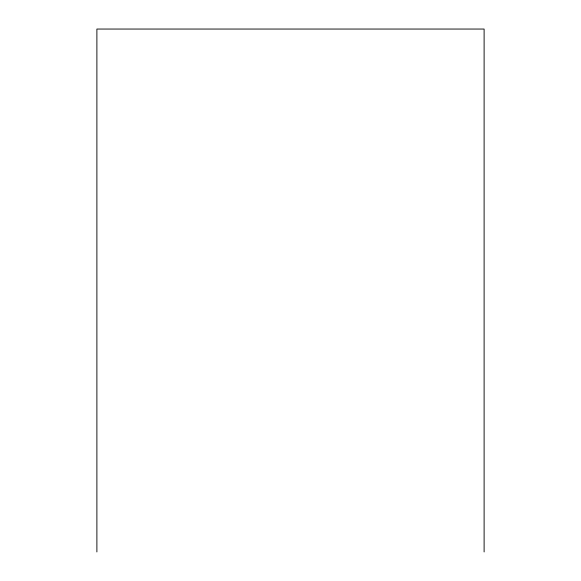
<?xml version="1.0" encoding="UTF-8"?>
<svg xmlns="http://www.w3.org/2000/svg" width="581" height="581" viewBox="0 0 581 581"><rect width="100%" height="100%" fill="white"/><g stroke="black" fill="none" stroke-linecap="round" stroke-linejoin="round"><path stroke-width="0.87" d="M484.111 551.95L484.111 29.05L96.889 29.05L96.889 551.95"/></g></svg>
